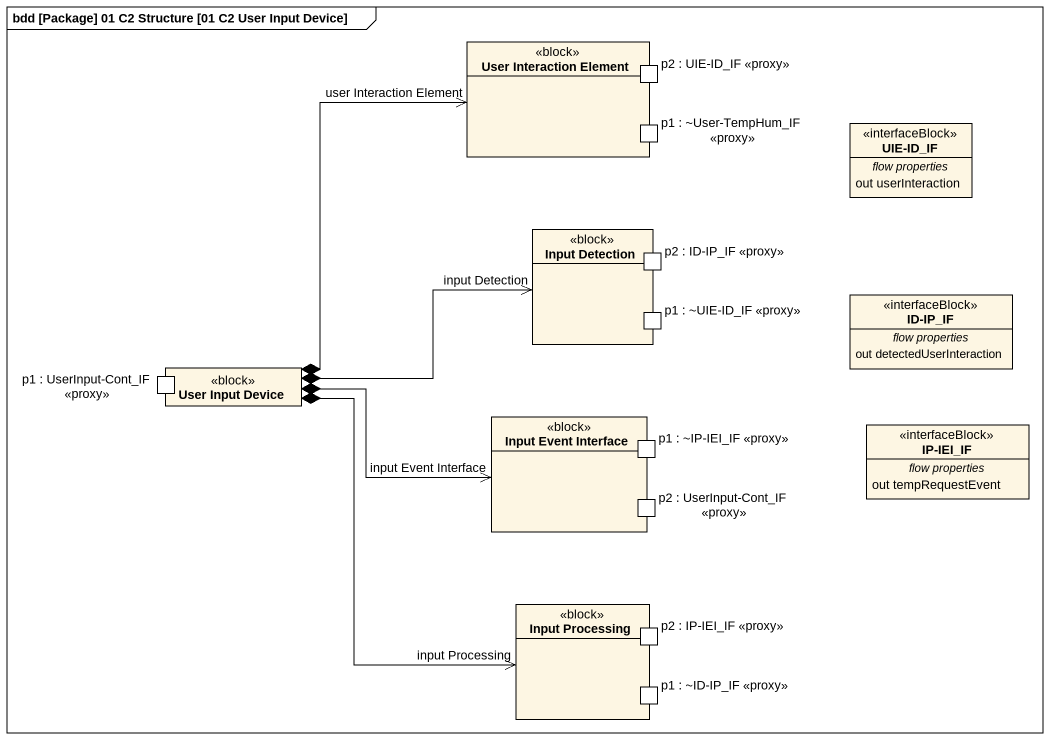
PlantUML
@startuml
mainframe bdd [Package] 01 C2 Structure [01 C2 User Input Device]
allowmixing
hide circle
hide empty members
rectangle "User Interaction Element" as User_Interaction_Element <<block>> {
  port "p2 : UIE-ID_IF <<proxy>>" as p2_UIE_ID_IF_proxy
  port "p1 : ~User-TempHum_IF <<proxy>>" as p1_User_TempHum_IF_proxy
}
class "UIE-ID_IF" as UIE_ID_IF <<interfaceBlock>> {
  -- flow properties --
  out userInteraction
}
rectangle "Input Detection" as Input_Detection <<block>> {
  port "p2 : ID-IP_IF <<proxy>>" as p2_ID_IP_IF_proxy
  port "p1 : ~UIE-ID_IF <<proxy>>" as p1_UIE_ID_IF_proxy
}
class "ID-IP_IF" as ID_IP_IF <<interfaceBlock>> {
  -- flow properties --
  out detectedUserInteraction
}
rectangle "User Input Device" as User_Input_Device <<block>> {
  port "p1 : UserInput-Cont_IF <<proxy>>" as p1_UserInput_Cont_IF_proxy
}
rectangle "Input Event Interface" as Input_Event_Interface <<block>> {
  port "p1 : ~IP-IEI_IF <<proxy>>" as p1_IP_IEI_IF_proxy
  port "p2 : UserInput-Cont_IF <<proxy>>" as p2_UserInput_Cont_IF_proxy
}
class "IP-IEI_IF" as IP_IEI_IF <<interfaceBlock>> {
  -- flow properties --
  out tempRequestEvent
}
rectangle "Input Processing" as Input_Processing <<block>> {
  port "p2 : IP-IEI_IF <<proxy>>" as p2_IP_IEI_IF_proxy
  port "p1 : ~ID-IP_IF <<proxy>>" as p1_ID_IP_IF_proxy
}
User_Input_Device *-up-> "user Interaction Element" User_Interaction_Element
User_Input_Device *-right-> "input Detection" Input_Detection
User_Input_Device *-right-> "input Event Interface" Input_Event_Interface
User_Input_Device *--> "input Processing" Input_Processing
@enduml
